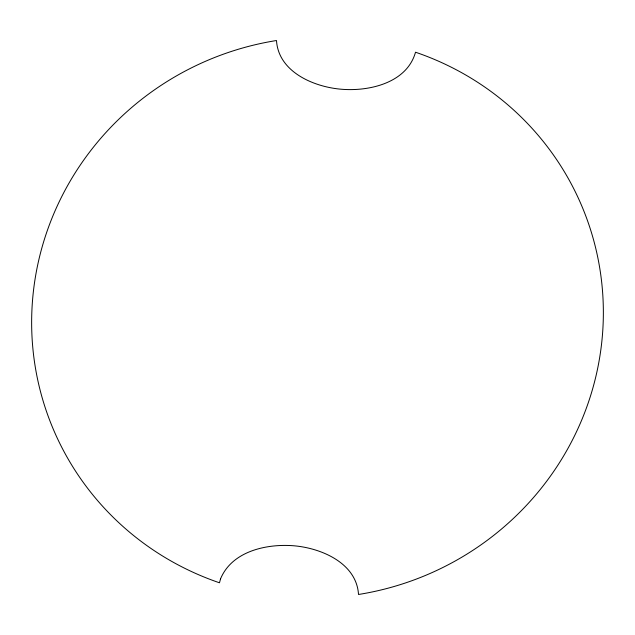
<?xml version="1.0" encoding="UTF-8"?>
<svg xmlns="http://www.w3.org/2000/svg" width="635" height="635" viewBox="0 0 635 635"><rect width="100%" height="100%" fill="white"/><g stroke="black" fill="none" stroke-linecap="round" stroke-linejoin="round"><path stroke-width="0.95" d="M220.551 578.842L219.488 582.787A286.861 279.622 -21.9 0 1 33.155 293.584A286.861 279.622 -21.9 0 1 276.495 40.521C278.408 72.041 314.007 87.035 341.495 89.249C369.467 91.575 406.995 82.82 415.512 52.213A286.861 279.622 -21.9 0 1 601.845 341.416A286.861 279.622 -21.9 0 1 358.505 594.479C356.592 562.959 320.992 547.965 293.505 545.751C266.446 543.647 231.997 551.204 220.551 578.842"/></g></svg>
